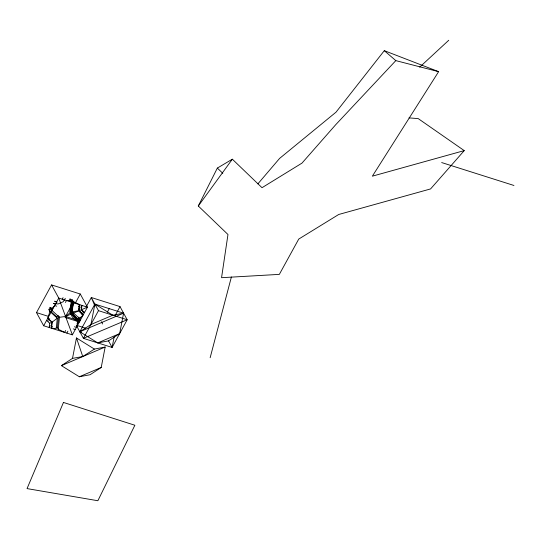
<?xml version="1.0" encoding="UTF-8"?>
<svg xmlns="http://www.w3.org/2000/svg" width="541" height="541" viewBox="0 0 541 541"><rect width="100%" height="100%" fill="white"/><g stroke="black" fill="none" stroke-linecap="round" stroke-linejoin="round"><path stroke-width="0.81" d="M48.589 321.07L46.573 320.428L49.637 323.227L49.197 327.515L50.259 325.567M49.075 309.912L49.914 311.454L57.305 318.223L52.024 322.213L51.415 328.211L56.257 328.576L57.305 318.223L56.46 316.681L49.075 309.912L50.117 307.998L51.936 309.662M65.691 330.456L64.629 332.404L58.245 329.205L57.4 327.663L58.604 315.768L56.46 316.681M58.245 329.205L59.449 317.31L58.888 316.282M70.33 300.931L70.486 299.342L72.474 299.971L74.09 302.933A15.689 12.862 -28.6 0 0 80.433 320.056M50.117 307.998L50.955 309.54L59.449 317.31L65.562 316.465L70.127 312.779L71.331 300.884L66.489 300.525L65.427 302.473M81.366 313.996L83.382 314.639L79.094 310.717L72.264 311.866L73.312 301.513L79.703 304.711A9.096 7.459 -28.6 0 0 83.382 314.639L79.655 318.635L72.264 311.866L71.426 310.324L72.474 299.971M79.094 310.717L79.703 304.711L78.641 306.659M81.921 305.415L81.481 309.702L84.545 312.502A6.492 5.322 -28.6 0 1 81.921 305.415L80.859 307.362M49.914 311.454L47.736 318.291L52.105 322.179L51.415 328.211L52.477 326.27M79.703 304.711L79.013 310.75L83.382 314.639M72.514 358.372L76.464 337.949L94.404 349.073L105.164 347.045L101.214 367.467L90.09 374.73L79.331 376.759L61.397 365.635L72.514 358.372L82.773 356.553L94.404 349.073M79.825 331.775L90.949 324.512L94.898 304.089L123.598 313.185L119.649 333.608L108.525 340.871L97.759 342.899L79.825 331.775L94.898 304.089L112.832 315.214L123.598 313.185L79.825 331.775L81.421 332.282M114.165 336.833L112.109 347.45L83.409 338.355L76.639 325.932M210.151 357.736L231.392 276.978M69.89 311.792L77.776 319.007L78.614 320.549L76.437 327.386L74.421 326.75M62.222 299.477L63.074 297.624M64.426 300.147L65.285 298.328M464.232 150.614L430.575 188.931L338.713 214.486L298.747 239.068L279.345 274.375L221.553 277.695L227.971 234.503L198.297 205.999L217.347 168.082L232.339 159.196L262.013 187.7L301.979 163.118L335.63 124.802L395.816 60.626L438.623 71.662L372.364 176.17L464.232 150.614L418.213 118.607L408.989 117.884M36.497 312.603L51.571 284.918L80.271 294.013L87.446 307.166L72.372 334.859L43.672 325.763L36.497 312.603L48.46 316.397M43.672 325.763L58.746 298.071L51.571 284.918M64.271 299.822L63.216 301.77L57.86 304.042L55.845 303.406M65.562 316.465L73.096 302.622A16.852 13.823 -28.6 0 0 79.906 321.009L65.562 316.465L87.446 307.166L58.746 298.071L72.372 334.859M75.51 302.757L80.271 294.013M66.847 333.107L67.902 331.16M77.776 319.007L78.817 317.094L79.655 318.635M77.032 323.741L80.602 317.182M86.154 306.984L91.314 297.509L120.014 306.605L127.182 319.758L112.109 347.45L108.525 340.871M98.482 310.662L83.409 338.355L127.182 319.758L98.482 310.662L91.314 297.509L94.837 305.834M107.267 312.279L109.248 308.634M115.253 315.349L120.014 306.605M198.297 205.999L232.339 159.196M438.623 71.662L384.299 50.665L336.022 112.163L279.582 158.432L257.874 183.872M50.955 309.54L54.682 305.543L56.697 306.179M419.66 67.179L448.746 40.264M69.999 310.933L71.426 310.324M49.637 323.227L52.105 322.179M90.949 324.512L112.832 315.214M97.759 342.899L119.649 333.608M61.397 365.635L105.164 347.045M79.331 376.759L101.214 367.467M441.666 162.564L513.95 185.475M82.53 311.859L84.545 312.502M65.035 317.425L79.385 321.969A18.022 14.776 -28.6 0 1 72.102 302.304L70.486 299.342M76.24 325.202L85.803 328.231M49.758 318.926L47.736 318.291L52.024 322.213M73.258 328.887L75.273 329.523M56.075 327.244L57.4 327.663M55.27 304.035L53.478 303.339L55.919 304.312M57.082 302.176L54.641 301.202L56.447 301.932M384.299 50.665L395.816 60.626M70.127 312.779L78.614 320.549M217.347 168.082L222.791 173.316M101.573 321.719L102.533 323.985M76.464 337.949L82.773 356.553M49.738 307.308A18.022 14.776 -28.6 0 1 52.95 308.755M48.697 309.222A15.689 12.862 -28.6 0 1 49.677 309.574M69.079 300.911A18.022 14.776 -28.6 0 1 70.114 298.652M63.459 402.443L27.05 488.597L97.867 500.736L134.871 425.246L63.459 402.443"/></g></svg>
